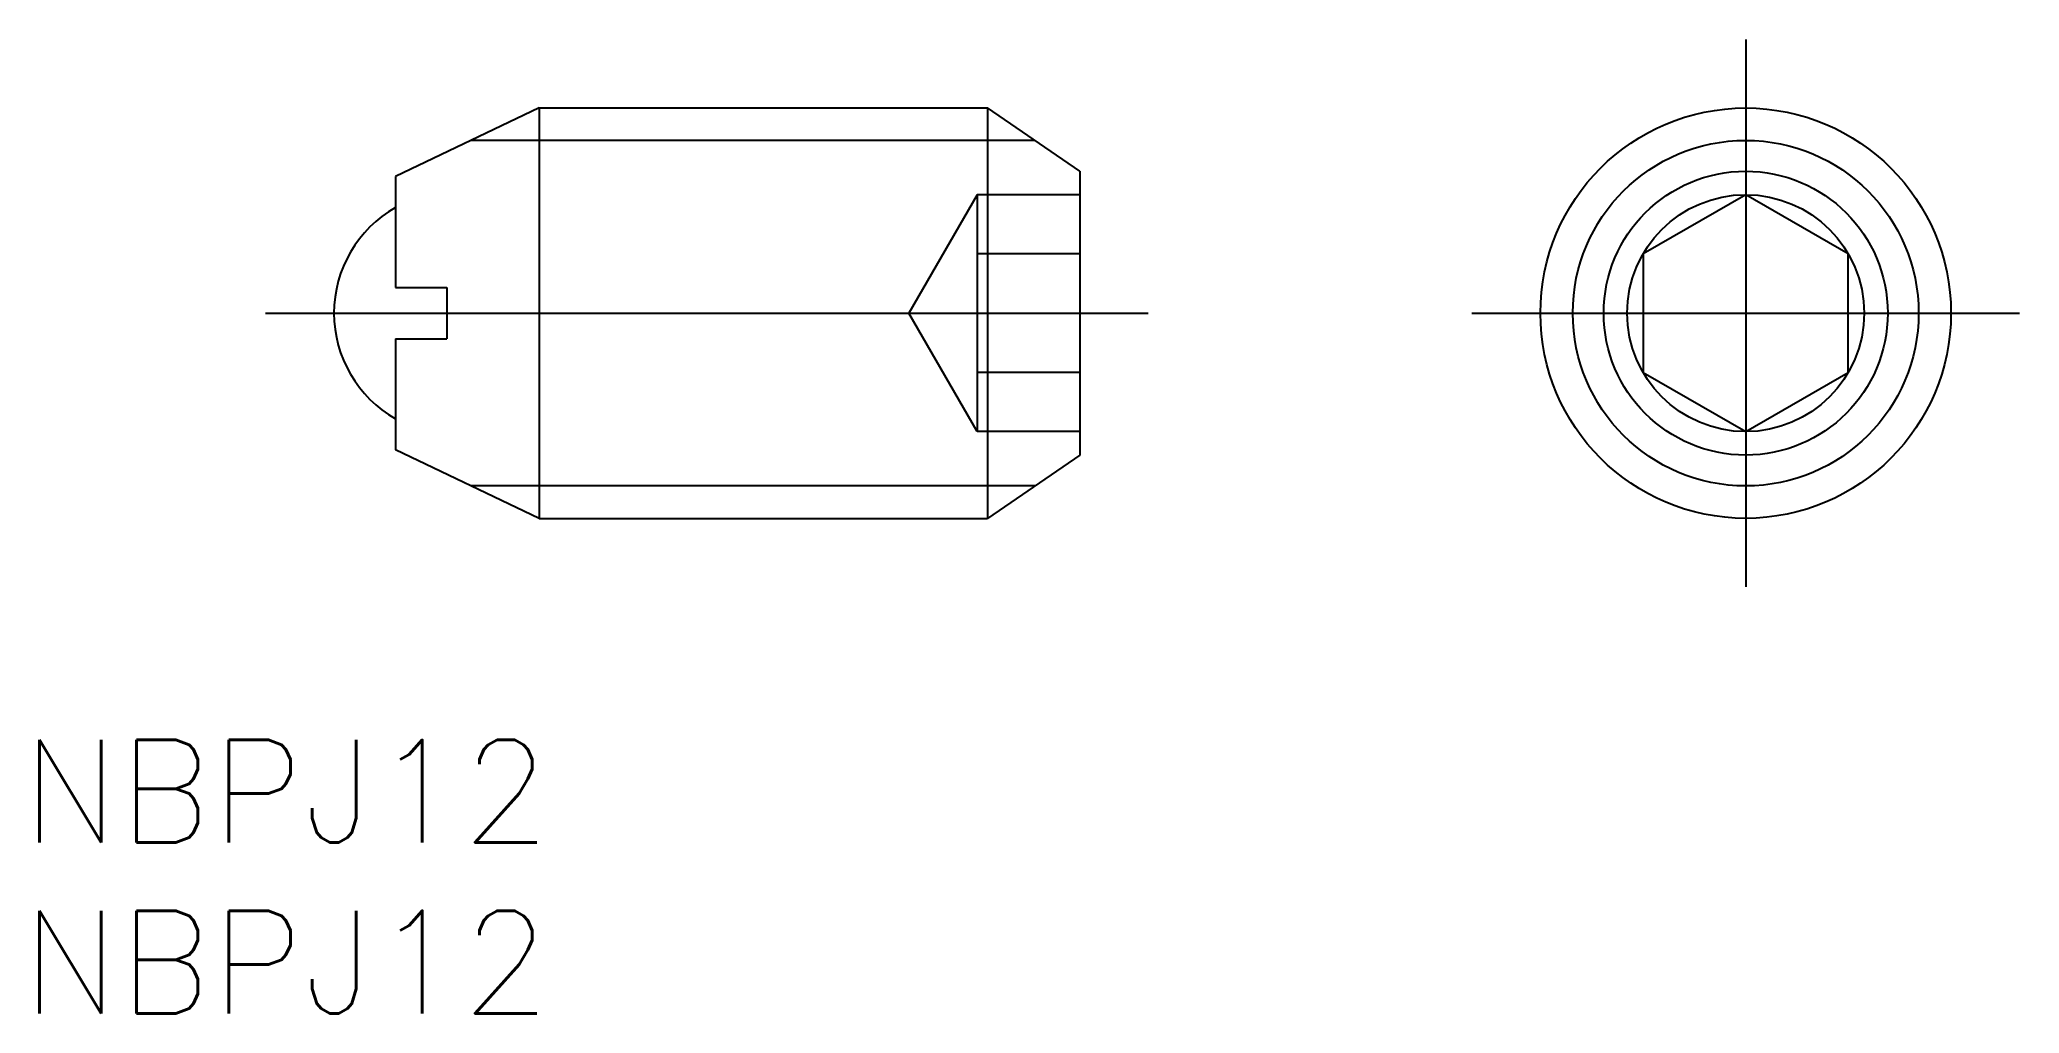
# Model space of a CAD drawing. Extents: x -49.9 to 8, y -20.5 to 8.
import ezdxf

# ---------------------------------------------------------------- set-up
doc = ezdxf.new("R2010")
doc.units = 0
doc.linetypes.add('CENTER', pattern=[50.8, 31.75, -6.35, 6.35, -6.35])
doc.linetypes.add('DASHED', pattern=[19.05, 12.7, -6.35])
doc.layers.get('0').update_dxf_attribs({"linetype": 'CONTINUOUS'})
doc.layers.add('CENTER', color=1, linetype='CENTER')
doc.styles.get("Standard").update_dxf_attribs({"font": 'txt.shx', "height": 3, "bigfont": 'bigfont.shx'})

msp = doc.modelspace()

# ---------------------------------------------------------------- linework, layer by layer
at = {"color": 7, "linetype": 'CONTINUOUS'}
for p, q in [((-35.261, 6), (-39.461, 4)), ((-35.261, 6), (-35.261, -6)), ((-35.261, 6), (-22.161, 6)), ((-19.461, 4.15), (-22.161, 6)), ((-22.161, 6), (-22.161, -6)), ((-19.461, 4.15), (-19.461, -4.15)), ((-39.461, 4), (-39.461, 0.75)), ((0, 3.464), (-3, 1.732)), ((3, 1.732), (0, 3.464)), ((-3, 1.732), (-3, -1.732)), ((3, -1.732), (3, 1.732)), ((-39.461, 0.75), (-37.961, 0.75)), ((-37.961, 0.75), (-37.961, -0.75)), ((-39.461, -0.75), (-37.961, -0.75)), ((-39.461, -0.75), (-39.461, -4)), ((-3, -1.732), (0, -3.464)), ((0, -3.464), (3, -1.732)), ((-35.261, -6), (-39.461, -4)), ((-19.461, -4.15), (-22.161, -6)), ((-35.261, -6), (-22.161, -6))]:
    msp.add_line(p, q, dxfattribs=at)
at = {"color": 3, "linetype": 'CONTINUOUS'}
for p, q in [((-20.779, 5.053), (-37.25, 5.053)), ((-20.779, -5.053), (-37.25, -5.053))]:
    msp.add_line(p, q, dxfattribs=at)
at = {"color": 3, "linetype": 'DASHED'}
for p, q in [((-22.461, 3.464), (-24.461, 0)), ((-19.461, 3.464), (-22.461, 3.464)), ((-22.461, 3.464), (-22.461, -3.464)), ((-19.461, 1.732), (-22.461, 1.732)), ((-22.461, -3.464), (-24.461, 0)), ((-19.461, -1.732), (-22.461, -1.732)), ((-19.461, -3.464), (-22.461, -3.464))]:
    msp.add_line(p, q, dxfattribs=at)
at = {"color": 7, "linetype": 'CONTINUOUS'}
for radius in [6, 4.15, 3.464]:
    msp.add_circle((0, 0), radius, dxfattribs=at)
at = {"color": 3, "linetype": 'CONTINUOUS'}
msp.add_circle((0, 0), 5.053, dxfattribs=at)
at = {"color": 7, "linetype": 'CONTINUOUS'}
msp.add_arc((-37.711, 0), 3.55, 119.53517, 240.46483, dxfattribs=at)
at = {"layer": 'CENTER', "color": 1, "linetype": 'CENTER'}
for p, q in [((0, 8), (0, -8)), ((-43.261, 0), (-17.461, 0)), ((-8, 0), (8, 0))]:
    msp.add_line(p, q, dxfattribs=at)

# ---------------------------------------------------------------- texts
at = {"color": 7, "linetype": 'CONTINUOUS'}
for p in [(-50.379, -15.477), (-50.379, -20.477)]:
    msp.add_text('NBPJ12', height=3, dxfattribs=at).set_placement(p)

doc.saveas('drawing.dxf')
